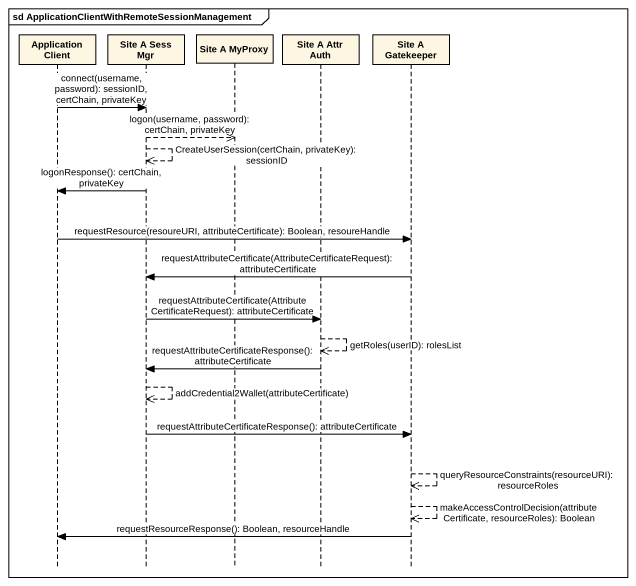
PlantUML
@startuml
mainframe sd ApplicationClientWithRemoteSessionManagement
hide footbox
participant "Application Client" as Application_Client
participant "Site A Sess Mgr" as Site_A_Sess_Mgr
participant "Site A MyProxy" as Site_A_MyProxy
participant "Site A Attr Auth" as Site_A_Attr_Auth
participant "Site A Gatekeeper" as Site_A_Gatekeeper

Application_Client -> Site_A_Sess_Mgr : connect(username, password): sessionID, certChain, privateKey
Site_A_Sess_Mgr -->> Site_A_MyProxy : logon(username, password): certChain, privateKey
Site_A_Sess_Mgr -->> Site_A_Sess_Mgr : CreateUserSession(certChain, privateKey): sessionID
Site_A_Sess_Mgr -> Application_Client : logonResponse(): certChain, privateKey
Application_Client -> Site_A_Gatekeeper : requestResource(resoureURI, attributeCertificate): Boolean, resoureHandle
Site_A_Gatekeeper -> Site_A_Sess_Mgr : requestAttributeCertificate(AttributeCertificateRequest): attributeCertificate
Site_A_Sess_Mgr -> Site_A_Attr_Auth : requestAttributeCertificate(AttributeCertificateRequest): attributeCertificate
Site_A_Attr_Auth -->> Site_A_Attr_Auth : getRoles(userID): rolesList
Site_A_Attr_Auth -> Site_A_Sess_Mgr : requestAttributeCertificateResponse(): attributeCertificate
Site_A_Sess_Mgr -->> Site_A_Sess_Mgr : addCredential2Wallet(attributeCertificate)
Site_A_Sess_Mgr -> Site_A_Gatekeeper : requestAttributeCertificateResponse(): attributeCertificate
Site_A_Gatekeeper -->> Site_A_Gatekeeper : queryResourceConstraints(resourceURI): resourceRoles
Site_A_Gatekeeper -->> Site_A_Gatekeeper : makeAccessControlDecision(attributeCertificate, resourceRoles): Boolean
Site_A_Gatekeeper -> Application_Client : requestResourceResponse(): Boolean, resourceHandle
@enduml
